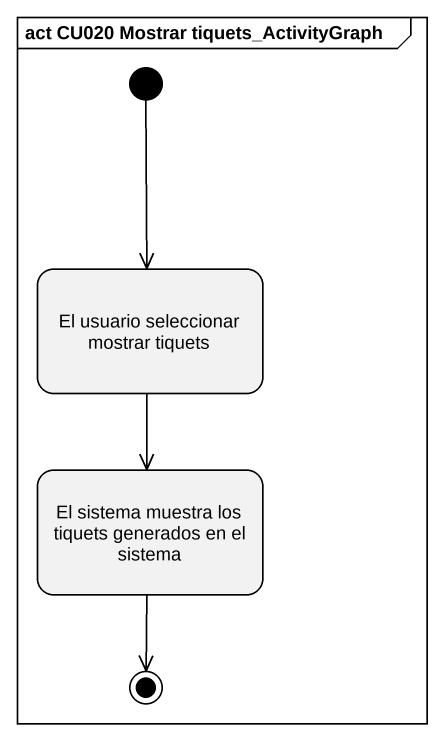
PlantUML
@startuml
mainframe act CU020 Mostrar tiquets_ActivityGraph
hide empty description
state "El usuario seleccionar mostrar tiquets" as El_usuario_seleccionar
state "El sistema muestra los tiquets generados en el sistema" as El_sistema_muestra_los
[*] --> El_usuario_seleccionar
El_usuario_seleccionar --> El_sistema_muestra_los
El_sistema_muestra_los --> [*]
@enduml
